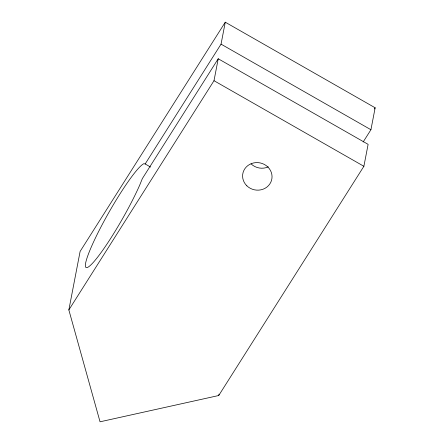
<?xml version="1.0" encoding="UTF-8"?>
<svg xmlns="http://www.w3.org/2000/svg" width="444" height="444" viewBox="0 0 444 444"><rect width="100%" height="100%" fill="white"/><g stroke="black" fill="none" stroke-linecap="round" stroke-linejoin="round"><path stroke-width="0.67" d="M150.583 167.061L145.166 163.964L143.85 163.703A59.862 7.47 -60.3 0 0 99.517 229.753A59.862 7.47 -60.3 0 0 93.218 262.471A59.862 7.47 -60.3 0 0 139.738 185.059L142.346 178.593L218.226 58.763L368.115 144.35L363.886 166.289L218.731 395.515L100.044 421.8L68.848 309.929L80.114 251.426L225.269 22.2L375.152 107.787L370.929 129.726L363.159 141.997M68.848 309.929L214.002 80.703L218.226 58.763M145.166 163.964L221.045 44.139L225.269 22.2M218.731 395.515L218.992 394.155M374.414 108.958L375.152 107.787M221.045 44.139L370.929 129.726M214.002 80.703L363.886 166.289M268.287 166.861A14.763 13.753 10.9 0 1 251.082 163.88M246.858 185.82A14.763 13.753 10.9 0 0 271.528 180.358A14.763 13.753 10.9 0 0 253.574 162.954A14.763 13.753 10.9 0 0 246.858 185.82"/></g></svg>
